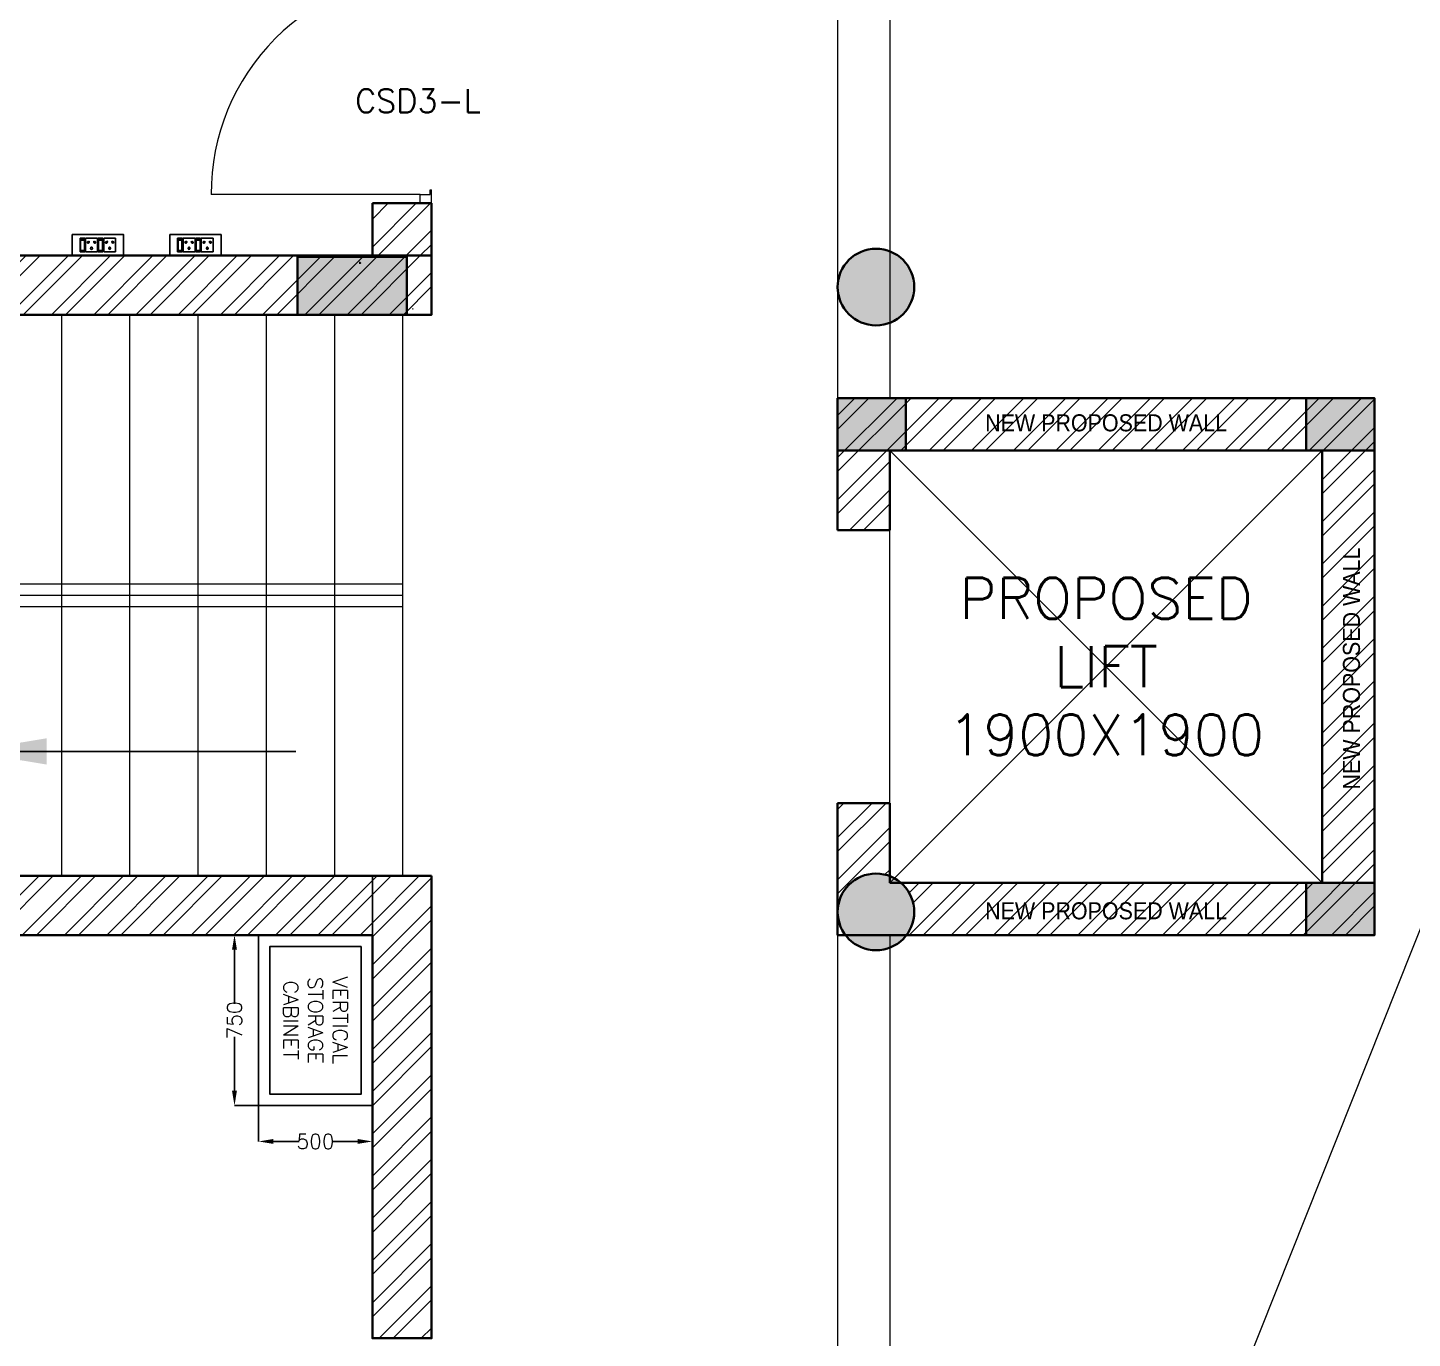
# Model space of a CAD drawing. Extents: x -52083 to 49512, y -145230 to 20224.
# Drawn here: x -43518 to -37431, y -7646 to -1885 of the extents above; entities that cross this region are included whole.
import ezdxf
from ezdxf.enums import TextEntityAlignment as Align

# ---------------------------------------------------------------- set-up
doc = ezdxf.new("R2010")
doc.units = 0
doc.header["$LTSCALE"] = 0.5
doc.header["$MEASUREMENT"] = 0
doc.header["$PDMODE"] = 32
for name, color, linetype, lineweight in [('1050x2100 Door', 6, 'Continuous', 5), ('COL', 1, 'Continuous', 35), ('Furniture', 30, 'Continuous', 13), ('Hatch-1', 8, 'Continuous', 5), ('New Wall', 5, 'Continuous', 35), ('Sa-Block Text', 7, 'Continuous', 18), ('SILL', 8, 'Continuous', 13), ('wall-1', 7, 'Continuous', 35)]:
    doc.layers.add(name, color=color, linetype=linetype, lineweight=lineweight)
for name, color, linetype in [('Asbuilt', 7, 'Continuous'), ('PDF_Text', 5, 'Continuous'), ('PDF_WALL', 1, 'Continuous'), ('SA-6MRP', 1, 'Continuous'), ('SA-6MUP', 223, 'Continuous')]:
    doc.layers.add(name, color=color, linetype=linetype)
doc.styles.add('RomanS', font='romans.shx')
doc.styles.get("Standard").update_dxf_attribs({"font": 'romans.shx'})
doc.dimstyles.new('Sa-dim', dxfattribs={"dimtxt": 65, "dimasz": 65, "dimexe": 0, "dimexo": 0, "dimtad": 0, "dimdec": 0, "dimdsep": 46, "dimtxsty": 'Standard', "dimcen": 0, "dimclrd": 256, "dimclre": 7, "dimclrt": 1, "dimadec": 0, "dimazin": 0, "dimtfac": 1, "dimtdec": 0, "dimtmove": 0, "dimatfit": 3, "dimfxl": 1, "dimlwd": -1, "dimarcsym": 0})
pattern_1 = [(45, (5394.74, 2e-13), (-92.80777, 92.80777), []), (45, (5456.61, 2e-13), (-92.80777, 92.80777), [])]

# ---------------------------------------------------------------- blocks, each defined once
blk = doc.blocks.new('1050x2100')
at = {"layer": '1050x2100 Door'}
for p, q in [((289971.9, 46661.9), (289971.9, 46711.8)), ((289971.9, 46711.8), (290030.3, 46711.8)), ((289971.9, 46661.9), (289971.9, 46711.8)), ((290010.2, 46661.9), (290010.2, 46705.1)), ((290010.2, 46705.1), (290030.3, 46705.1)), ((290030.3, 46705.1), (290030.3, 46711.8)), ((291021.9, 46711.8), (290963.5, 46711.8)), ((290963.5, 46705.1), (290963.5, 46711.8)), ((290983.6, 46705.1), (290963.5, 46705.1)), ((290983.6, 46661.9), (290983.6, 46705.1)), ((291021.9, 46661.9), (291021.9, 46711.8)), ((289971.9, 46661.9), (290010.2, 46661.9)), ((291021.9, 46661.9), (290983.6, 46661.9)), ((290983.6, 46661.9), (290983.6, 45743.9))]:
    blk.add_line(p, q, dxfattribs=at)
blk.add_arc((290976, 46702.9), 959, 179.47012, 270.45631, dxfattribs=at)
blk = doc.blocks.new('*U591')
at = {"color": 30}
for points in [[(-500, -750), (0, -750), (0, 0), (-500, 0)], [(-450, -700), (-50, -700), (-50, -50), (-450, -50)]]:
    blk.add_lwpolyline(points, close=True, dxfattribs=at)
blk = doc.blocks.new('*D595')
at = {"layer": 'Defpoints', "color": 0, "transparency": 16777216}
for p in [(-42502.5, -5873.3), (-42608.6, -6623.3), (-42502.5, -6623.3)]:
    blk.add_point(p, dxfattribs=at)
at = {"layer": 'SA-6MRP', "color": 7, "lineweight": -2, "transparency": 16777216}
for p, q in [((-42502.5, -5873.3), (-42608.6, -5873.3)), ((-42502.5, -6623.3), (-42608.6, -6623.3))]:
    blk.add_line(p, q, dxfattribs=at)
at = {"layer": 'SA-6MRP', "transparency": 16777216}
for p, q in [((-42608.6, -5938.3), (-42608.6, -6176.2)), ((-42608.6, -6558.3), (-42608.6, -6320.3))]:
    blk.add_line(p, q, dxfattribs=at)
for points in [[(-42619.5, -5938.3), (-42597.8, -5938.3), (-42608.6, -5873.3)], [(-42619.5, -6558.3), (-42597.8, -6558.3), (-42608.6, -6623.3)]]:
    blk.add_solid(points, dxfattribs=at)
at = {"layer": 'SA-6MRP', "color": 1, "transparency": 16777216, "insert": (-42608.6, -6248.3), "char_height": 65, "attachment_point": 5, "rotation": 90}
blk.add_mtext('750', dxfattribs=at)
blk = doc.blocks.new('*U130')
for p, q in [((-78.1, 29.8), (-78.1, -29.8)), ((-78.1, 29.8), (-78.1, -29.8)), ((-57.3, 29.8), (-78.1, 29.8)), ((-78.1, 29.8), (-57.3, 29.8)), ((-76.3, 23.3), (-76.3, -23.3)), ((-59.1, 23.3), (-76.3, 23.3)), ((-59.1, -23.3), (-59.1, 23.3)), ((-57.3, -29.8), (-57.3, 29.8)), ((-53.9, 29.8), (-1.7, 29.8)), ((-53.9, -29.8), (-53.9, 29.8)), ((-1.7, 29.8), (-1.7, -29.8)), ((1.7, 29.8), (1.7, -29.8)), ((1.7, 29.8), (1.7, -29.8)), ((22.5, 29.8), (1.7, 29.8)), ((1.7, 29.8), (22.5, 29.8)), ((3.5, 23.3), (3.5, -23.3)), ((20.7, 23.3), (3.5, 23.3)), ((20.7, -23.3), (20.7, 23.3)), ((22.5, -29.8), (22.5, 29.8)), ((25.9, -29.8), (25.9, 29.8)), ((25.9, 29.8), (78.1, 29.8)), ((78.1, 29.8), (78.1, -29.8)), ((-78.1, -29.8), (-57.3, -29.8)), ((-76.3, -21.2), (-59.1, -21.2)), ((-76.3, -23.3), (-59.1, -23.3)), ((-1.7, -29.8), (-53.9, -29.8)), ((1.7, -29.8), (22.5, -29.8)), ((3.5, -21.2), (20.7, -21.2)), ((3.5, -23.3), (20.7, -23.3)), ((78.1, -29.8), (25.9, -29.8))]:
    blk.add_line(p, q)
blk.add_lwpolyline([(-113, -46), (113, -46), (113, 46), (-113, 46)], close=True)
for centre, radius, start, end in [((-27.8, 14.7), 4.06, 307.15837, 232.84163), ((-27.8, 10.6), 2.59, 161.40312, 18.59688), ((52, 14.7), 4.06, 307.15837, 232.84163), ((52, 10.6), 2.59, 161.40312, 18.59688), ((-42.7, -11.6), 3.5, 5.26891, 272.51003), ((-39.9, -14), 2.82, 202.68381, 75.09514), ((-15.7, -14), 2.82, 104.90486, 337.31619), ((-12.9, -11.6), 3.5, 267.48997, 174.73109), ((37.1, -11.6), 3.5, 5.26891, 272.51003), ((39.9, -14), 2.82, 202.68381, 75.09514), ((64.1, -14), 2.82, 104.90486, 337.31619), ((66.9, -11.6), 3.5, 267.48997, 174.73109)]:
    blk.add_arc(centre, radius, start, end)
at = {"layer": 'Sa-Block Text', "flags": 1}
for tag, p in [('PROJECTNAME', (14.8, 619.1)), ('FLOOR', (14.8, 529.6)), ('LABNAME', (14.8, 420.1)), ('ITEMNO:', (14.8, 322.8))]:
    blk.add_attdef(tag, text='', height=65, dxfattribs=at).set_placement(p, align=Align.MIDDLE_CENTER)
at = {"layer": 'Sa-Block Text'}
blk.add_attdef('CATALOGUE', text='', height=65, dxfattribs=at).set_placement((14.8, 173.9), align=Align.MIDDLE_CENTER)
blk = doc.blocks.new('*U131')
at = {"ltscale": 300}
for p, q in [((-78.1, 29.8), (-78.1, -29.8)), ((-78.1, 29.8), (-78.1, -29.8)), ((-57.3, 29.8), (-78.1, 29.8)), ((-78.1, 29.8), (-57.3, 29.8)), ((-76.3, 23.3), (-76.3, -23.3)), ((-59.1, 23.3), (-76.3, 23.3)), ((-59.1, -23.3), (-59.1, 23.3)), ((-57.3, -29.8), (-57.3, 29.8)), ((-53.9, 29.8), (-1.7, 29.8)), ((-53.9, -29.8), (-53.9, 29.8)), ((-1.7, 29.8), (-1.7, -29.8)), ((1.7, 29.8), (1.7, -29.8)), ((1.7, 29.8), (1.7, -29.8)), ((22.5, 29.8), (1.7, 29.8)), ((1.7, 29.8), (22.5, 29.8)), ((3.5, 23.3), (3.5, -23.3)), ((20.7, 23.3), (3.5, 23.3)), ((20.7, -23.3), (20.7, 23.3)), ((22.5, -29.8), (22.5, 29.8)), ((25.9, -29.8), (25.9, 29.8)), ((25.9, 29.8), (78.1, 29.8)), ((78.1, 29.8), (78.1, -29.8)), ((-78.1, -29.8), (-57.3, -29.8)), ((-76.3, -21.2), (-59.1, -21.2)), ((-76.3, -23.3), (-59.1, -23.3)), ((-1.7, -29.8), (-53.9, -29.8)), ((1.7, -29.8), (22.5, -29.8)), ((3.5, -21.2), (20.7, -21.2)), ((3.5, -23.3), (20.7, -23.3)), ((78.1, -29.8), (25.9, -29.8))]:
    blk.add_line(p, q, dxfattribs=at)
blk.add_lwpolyline([(-113, -46), (113, -46), (113, 46), (-113, 46)], close=True, dxfattribs=at)
for centre, radius, start, end in [((-27.8, 14.7), 4.06, 307.15837, 232.84163), ((-27.8, 10.6), 2.59, 161.40312, 18.59688), ((52, 14.7), 4.06, 307.15837, 232.84163), ((52, 10.6), 2.59, 161.40312, 18.59688), ((-42.7, -11.6), 3.5, 5.26891, 272.51003), ((-39.9, -14), 2.82, 202.68381, 75.09514), ((-15.7, -14), 2.82, 104.90486, 337.31619), ((-12.9, -11.6), 3.5, 267.48997, 174.73109), ((37.1, -11.6), 3.5, 5.26891, 272.51003), ((39.9, -14), 2.82, 202.68381, 75.09514), ((64.1, -14), 2.82, 104.90486, 337.31619), ((66.9, -11.6), 3.5, 267.48997, 174.73109)]:
    blk.add_arc(centre, radius, start, end, dxfattribs=at)
at = {"layer": 'Sa-Block Text', "flags": 1}
for tag, p in [('PROJECTNAME', (102.4, 776)), ('FLOOR', (102.4, 686.5)), ('LABNAME', (102.4, 577)), ('ITEMNO:', (102.4, 479.7))]:
    blk.add_attdef(tag, text='', height=65, dxfattribs=at).set_placement(p, align=Align.MIDDLE_CENTER)
at = {"layer": 'Sa-Block Text'}
blk.add_attdef('CATALOGUE', text='', height=65, dxfattribs=at).set_placement((102.4, 360.5), align=Align.MIDDLE_CENTER)
blk = doc.blocks.new('*D757')
at = {"color": 7, "lineweight": -2, "transparency": 16777216}
for p, q in [((-42502.5, -6623.3), (-42502.5, -6780.8)), ((-42002.5, -6623.3), (-42002.5, -6780.8))]:
    blk.add_line(p, q, dxfattribs=at)
at = {"transparency": 16777216}
for p, q in [((-42437.5, -6780.8), (-42324.8, -6780.8)), ((-42067.5, -6780.8), (-42180.2, -6780.8))]:
    blk.add_line(p, q, dxfattribs=at)
for points in [[(-42437.5, -6770), (-42437.5, -6791.7), (-42502.5, -6780.8)], [(-42067.5, -6770), (-42067.5, -6791.7), (-42002.5, -6780.8)]]:
    blk.add_solid(points, dxfattribs=at)
at = {"layer": 'Defpoints', "color": 0, "transparency": 16777216}
for p in [(-42502.5, -6623.3), (-42002.5, -6623.3), (-42502.5, -6780.8)]:
    blk.add_point(p, dxfattribs=at)
at = {"color": 1, "transparency": 16777216, "insert": (-42252.5, -6780.8), "char_height": 65, "attachment_point": 5}
blk.add_mtext('500', dxfattribs=at)
blk = doc.blocks.new('COL-230X300')
blk.add_hatch(color=256).paths.add_polyline_path([(-300, 0), (0, 0), (0, 230), (-300, 230)])
blk.add_lwpolyline([(-300, 0), (0, 0), (0, 230), (-300, 230)], close=True)

msp = doc.modelspace()

# ---------------------------------------------------------------- hatches: boundary and pattern name
at = {"layer": 'COL'}
h = msp.add_hatch(color=256, dxfattribs=at)
h.dxf.hatch_style = 1
edge = h.paths.add_edge_path()
edge.add_arc((-39789, -3024.8), 168.5, 0, 360)
h = msp.add_hatch(color=256, dxfattribs=at)
h.dxf.hatch_style = 1
h.paths.add_polyline_path([(-41851.5, -2891.3), (-42331.5, -2891.3), (-42331.5, -3146.3), (-41851.5, -3146.3)])
at = {"layer": 'Hatch-1'}
h = msp.add_hatch(dxfattribs=at)
h.set_pattern_fill('ANSI32,_O', color=256, scale=350)
h.set_pattern_definition(pattern_1)
h.paths.add_polyline_path([(-42002.5, -2656.3), (-41742.5, -2656.3), (-41742.5, -2886.3), (-42002.5, -2886.3)])
h = msp.add_hatch(dxfattribs=at)
h.set_pattern_fill('ANSI32,_O', color=256, scale=350)
h.set_pattern_definition(pattern_1)
h.paths.add_polyline_path([(-46406.6, -3146.3), (-41742.5, -3146.3), (-41742.5, -2886.3), (-46406.6, -2886.3)])
h = msp.add_hatch(dxfattribs=at)
h.set_pattern_fill('ANSI32,_O', color=256, scale=350)
h.set_pattern_definition(pattern_1)
h.paths.add_polyline_path([(-37597.5, -3513.3), (-39957.5, -3513.3), (-39957.5, -4093.3), (-39727.5, -4093.3), (-39727.5, -3743.3), (-37827.5, -3743.3), (-37827.5, -5643.3), (-39680, -5643.3, -0.220299), (-39620.5, -5771.8, -0.16304), (-39654.5, -5873.3), (-37597.5, -5873.3)])
h = msp.add_hatch(dxfattribs=at)
h.set_pattern_fill('ANSI32,_O', color=256, scale=350)
h.set_pattern_definition(pattern_1)
h.paths.add_polyline_path([(-39727.5, -5293.3), (-39957.5, -5293.3), (-39957.5, -5771.8, -0.528393), (-39727.5, -5614.9)])
h = msp.add_hatch(dxfattribs=at)
h.set_pattern_fill('ANSI32,_O', color=256, scale=350)
h.set_pattern_definition(pattern_1)
h.paths.add_polyline_path([(-42002.5, -5873.3), (-46706.6, -5873.3), (-46706.6, -5613.3), (-42002.5, -5613.3)])
h = msp.add_hatch(dxfattribs=at)
h.set_pattern_fill('ANSI32,_O', color=256, scale=350)
h.set_pattern_definition(pattern_1)
h.paths.add_polyline_path([(-42002.5, -5613.4), (-41742.5, -5613.4), (-41742.5, -7646.3), (-42002.5, -7646.3)])

# ---------------------------------------------------------------- linework, layer by layer
msp.add_line((-42002.5, -7646.3, 2637.8), (-41742.5, -7646.3, 2637.8))
at = {"color": 254, "lineweight": 0, "true_color": 0xdbdbdb, "elevation": 2637.8}
msp.add_lwpolyline([(-41822.9, -3120.1), (-41826.8, -3120.1)], close=True, dxfattribs=at)
at = {"layer": 'Asbuilt'}
for p, q in [((-46531.5, -2886.3, 2637.8), (-41851.5, -2886.3, 2637.8)), ((-46791.5, -3146.3, 2637.8), (-41851.5, -3146.3, 2637.8)), ((-42002.5, -5873.3, 2637.8), (-46706.6, -5873.3, 2637.8)), ((-42002.5, -5873.3, 2637.8), (-42002.5, -7646.3, 2637.8))]:
    msp.add_line(p, q, dxfattribs=at)
at = {"layer": 'COL', "elevation": 2637.8}
for points in [[(-41851.5, -3146.3), (-41851.5, -2891.3), (-42331.5, -2891.3), (-42331.5, -3146.3)], [(-42060, -2918.5), (-42056.1, -2918.5)]]:
    msp.add_lwpolyline(points, close=True, dxfattribs=at)
at = {"layer": 'COL'}
for centre in [(-39789, -3024.8, 2637.8), (-39789, -5771.8, 2637.8)]:
    msp.add_circle(centre, 168.5, dxfattribs=at)
for points in [[(-39911.3, -5887.6, 2637.8), (-39917.2, -5663.6, 2637.8), (-39911.3, -5655.9, 2637.8)], [(-39889.4, -5906.2, 2637.8), (-39911.3, -5655.9, 2637.8), (-39889.4, -5637.3, 2637.8)], [(-39911.3, -5887.6, 2637.8), (-39911.3, -5655.9, 2637.8), (-39889.4, -5906.2, 2637.8)], [(-39883.6, -5911.2, 2637.8), (-39889.4, -5637.3, 2637.8), (-39883.6, -5632.3, 2637.8)], [(-39889.4, -5906.2, 2637.8), (-39889.4, -5637.3, 2637.8), (-39883.6, -5911.2, 2637.8)], [(-39857.3, -5925.2, 2637.8), (-39883.6, -5632.3, 2637.8), (-39857.3, -5618.4, 2637.8)], [(-39883.6, -5911.2, 2637.8), (-39883.6, -5632.3, 2637.8), (-39857.3, -5925.2, 2637.8)], [(-39851.4, -5928.3, 2637.8), (-39857.3, -5618.4, 2637.8), (-39851.4, -5615.2, 2637.8)], [(-39857.3, -5925.2, 2637.8), (-39857.3, -5618.4, 2637.8), (-39851.4, -5928.3, 2637.8)], [(-39822.1, -5936.4, 2637.8), (-39851.4, -5615.2, 2637.8), (-39822.1, -5607.1, 2637.8)], [(-39851.4, -5928.3, 2637.8), (-39851.4, -5615.2, 2637.8), (-39822.1, -5936.4, 2637.8)], [(-39816.3, -5938.1, 2637.8), (-39822.1, -5607.1, 2637.8), (-39816.3, -5605.5, 2637.8)], [(-39822.1, -5936.4, 2637.8), (-39822.1, -5607.1, 2637.8), (-39816.3, -5938.1, 2637.8)], [(-39785.8, -5939.7, 2637.8), (-39816.3, -5605.5, 2637.8), (-39785.8, -5603.8, 2637.8)], [(-39816.3, -5938.1, 2637.8), (-39816.3, -5605.5, 2637.8), (-39785.8, -5939.7, 2637.8)], [(-39779.9, -5940, 2637.8), (-39785.8, -5603.8, 2637.8), (-39779.9, -5603.5, 2637.8)], [(-39785.8, -5939.7, 2637.8), (-39785.8, -5603.8, 2637.8), (-39779.9, -5940, 2637.8)], [(-39779.9, -5940, 2637.8), (-39779.9, -5603.5, 2637.8), (-39749.8, -5935.1, 2637.8)], [(-39749.8, -5935.1, 2637.8), (-39779.9, -5603.5, 2637.8), (-39749.8, -5608.4, 2637.8)], [(-39749.8, -5935.1, 2637.8), (-39749.8, -5608.4, 2637.8), (-39743.9, -5934.1, 2637.8)], [(-39743.9, -5934.1, 2637.8), (-39749.8, -5608.4, 2637.8), (-39743.9, -5609.4, 2637.8)], [(-39743.9, -5934.1, 2637.8), (-39743.9, -5609.4, 2637.8), (-39716, -5923, 2637.8)], [(-39716, -5923, 2637.8), (-39743.9, -5609.4, 2637.8), (-39716, -5620.6, 2637.8)], [(-39716, -5923, 2637.8), (-39716, -5620.6, 2637.8), (-39710.1, -5920.6, 2637.8)], [(-39710.1, -5920.6, 2637.8), (-39716, -5620.6, 2637.8), (-39710.1, -5622.9, 2637.8)], [(-39710.1, -5920.6, 2637.8), (-39710.1, -5622.9, 2637.8), (-39685.8, -5904.2, 2637.8)], [(-39685.8, -5904.2, 2637.8), (-39710.1, -5622.9, 2637.8), (-39685.8, -5639.4, 2637.8)], [(-39685.8, -5904.2, 2637.8), (-39685.8, -5639.4, 2637.8), (-39679.9, -5900.2, 2637.8)], [(-39679.9, -5900.2, 2637.8), (-39685.8, -5639.4, 2637.8), (-39679.9, -5643.3, 2637.8)], [(-39679.9, -5900.2, 2637.8), (-39679.9, -5643.3, 2637.8), (-39660.7, -5879.9, 2637.8)], [(-39660.7, -5879.9, 2637.8), (-39679.9, -5643.3, 2637.8), (-39660.7, -5663.6, 2637.8)], [(-39948.7, -5825.6, 2637.8), (-39954.6, -5744.7, 2637.8), (-39948.7, -5718, 2637.8)], [(-39939.3, -5845.9, 2637.8), (-39948.7, -5718, 2637.8), (-39939.3, -5697.6, 2637.8)], [(-39948.7, -5825.6, 2637.8), (-39948.7, -5718, 2637.8), (-39939.3, -5845.9, 2637.8)], [(-39933.4, -5858.6, 2637.8), (-39939.3, -5697.6, 2637.8), (-39933.4, -5684.9, 2637.8)], [(-39939.3, -5845.9, 2637.8), (-39939.3, -5697.6, 2637.8), (-39933.4, -5858.6, 2637.8)], [(-39917.2, -5879.9, 2637.8), (-39933.4, -5684.9, 2637.8), (-39917.2, -5663.6, 2637.8)], [(-39933.4, -5858.6, 2637.8), (-39933.4, -5684.9, 2637.8), (-39917.2, -5879.9, 2637.8)], [(-39917.2, -5879.9, 2637.8), (-39917.2, -5663.6, 2637.8), (-39911.3, -5887.6, 2637.8)], [(-39660.7, -5879.9, 2637.8), (-39660.7, -5663.6, 2637.8), (-39654.9, -5873.7, 2637.8)], [(-39654.9, -5873.7, 2637.8), (-39660.7, -5663.6, 2637.8), (-39654.9, -5669.8, 2637.8)], [(-39654.9, -5873.7, 2637.8), (-39654.9, -5669.8, 2637.8), (-39642, -5852.3, 2637.8)], [(-39642, -5852.3, 2637.8), (-39654.9, -5669.8, 2637.8), (-39642, -5691.3, 2637.8)], [(-39642, -5852.3, 2637.8), (-39642, -5691.3, 2637.8), (-39636.1, -5842.5, 2637.8)], [(-39636.1, -5842.5, 2637.8), (-39642, -5691.3, 2637.8), (-39636.1, -5701, 2637.8)], [(-39636.1, -5842.5, 2637.8), (-39636.1, -5701, 2637.8), (-39630.3, -5825.4, 2637.8)], [(-39630.3, -5825.4, 2637.8), (-39636.1, -5701, 2637.8), (-39630.3, -5718.1, 2637.8)], [(-39630.3, -5825.4, 2637.8), (-39630.3, -5718.1, 2637.8), (-39626.4, -5813.7, 2637.8)], [(-39626.4, -5813.7, 2637.8), (-39630.3, -5718.1, 2637.8), (-39626.4, -5729.8, 2637.8)], [(-39954.6, -5798.9, 2637.8), (-39956.5, -5753.6, 2637.8), (-39954.6, -5744.7, 2637.8)], [(-39956.5, -5790, 2637.8), (-39956.5, -5753.6, 2637.8), (-39954.6, -5798.9, 2637.8)], [(-39954.6, -5798.9, 2637.8), (-39954.6, -5744.7, 2637.8), (-39948.7, -5825.6, 2637.8)], [(-39626.4, -5813.7, 2637.8), (-39626.4, -5729.8, 2637.8), (-39624.4, -5808, 2637.8)], [(-39624.4, -5808, 2637.8), (-39626.4, -5729.8, 2637.8), (-39624.4, -5735.5, 2637.8)], [(-39624.4, -5808, 2637.8), (-39624.4, -5735.5, 2637.8), (-39620.5, -5771.8, 2637.8)]]:
    msp.add_solid(points, dxfattribs=at)
at = {"layer": 'Furniture'}
for p, q in [((-39957.5, 6684.7, 2637.8), (-39957.5, -3513.3, 2637.8)), ((-39956.6, -3513.3, 2637.8), (-39955.5, 6684.7, 2637.8)), ((-39957.5, -11895.3, 2637.8), (-39956.8, -5873.3, 2637.8)), ((-39957.5, -5873.3, 2637.8), (-39957.5, -11895.3, 2637.8))]:
    msp.add_line(p, q, dxfattribs=at)
at = {"layer": 'Hatch-1'}
for p, q in [((-39727.5, -5643.3, 2637.8), (-37827.5, -3743.3, 2637.8)), ((-39727.5, -5643.3, 2637.8), (-37827.5, -3743.3, 2637.8)), ((-37827.5, -5643.3, 2637.8), (-39727.5, -3743.3, 2637.8)), ((-39727.5, -5293.3, 2637.8), (-39727.5, -4093.3, 2637.8))]:
    msp.add_line(p, q, dxfattribs=at)
at = {"layer": 'Hatch-1', "elevation": 2637.8}
for points in [[(-42002.5, -2656.3), (-41742.5, -2656.3), (-41742.5, -2886.3), (-42002.5, -2886.3)], [(-46406.6, -3146.3), (-41742.5, -3146.3), (-41742.5, -2886.3), (-46406.6, -2886.3)], [(-42002.5, -5873.3), (-46706.6, -5873.3), (-46706.6, -5613.3), (-42002.5, -5613.3)], [(-42002.5, -5613.4), (-41742.5, -5613.4), (-41742.5, -7646.3), (-42002.5, -7646.3)]]:
    msp.add_lwpolyline(points, close=True, dxfattribs=at)
at = {"layer": 'New Wall'}
for p, q in [((-39957.5, -3513.3, 2637.8), (-37597.5, -3513.3, 2637.8)), ((-39957.5, -4093.3, 2637.8), (-39957.5, -3513.3, 2637.8)), ((-37597.5, -3513.3, 2637.8), (-37597.5, -5873.3, 2637.8)), ((-39727.5, -4093.3, 2637.8), (-39727.5, -3743.3, 2637.8)), ((-39727.5, -3743.3, 2637.8), (-37827.5, -3743.3, 2637.8)), ((-37827.5, -3743.3, 2637.8), (-37827.5, -5643.3, 2637.8)), ((-39727.5, -4093.3, 2637.8), (-39957.6, -4093.3, 2637.8)), ((-39727.5, -5293.3, 2637.8), (-39957.8, -5293.3, 2637.8)), ((-39957.5, -5873.3, 2637.8), (-39957.5, -5293.3, 2637.8)), ((-39727.5, -5643.3, 2637.8), (-39727.5, -5293.3, 2637.8)), ((-37827.5, -5643.3, 2637.8), (-39727.5, -5643.3, 2637.8)), ((-37597.5, -5873.3, 2637.8), (-39957.5, -5873.3, 2637.8))]:
    msp.add_line(p, q, dxfattribs=at)
at = {"layer": 'PDF_WALL', "color": 3, "lineweight": 0}
for p, q in [((-39727.5, 6454.7, 2637.8), (-39727.5, -3513.3, 2637.8)), ((-39727.5, -5873.3, 2637.8), (-39727.5, -11665.3, 2637.8))]:
    msp.add_line(p, q, dxfattribs=at)
at = {"layer": 'SILL'}
for p, q in [((-32507.5, 6454.7, 2637.8), (-39710.1, -11665.3, 2637.8)), ((-43369.5, -3146.3, 2637.8), (-43369.5, -5613.3, 2637.8)), ((-43069.5, -3146.3, 2637.8), (-43069.5, -5613.3, 2637.8)), ((-42769.5, -3146.3, 2637.8), (-42769.5, -5613.3, 2637.8)), ((-42469.5, -3146.3, 2637.8), (-42469.5, -5613.3, 2637.8)), ((-42169.5, -3146.3, 2637.8), (-42169.5, -5613.3, 2637.8)), ((-41869.5, -3146.3, 2637.8), (-41869.5, -5613.3, 2637.8))]:
    msp.add_line(p, q, dxfattribs=at)
at = {"layer": 'SILL', "color": 30}
for p, q in [((-45169.5, -4329.8, 2637.8), (-41869.5, -4329.8, 2637.8)), ((-45169.5, -4379.8, 2637.8), (-41869.5, -4379.8, 2637.8)), ((-45169.5, -4429.8, 2637.8), (-41869.5, -4429.8, 2637.8))]:
    msp.add_line(p, q, dxfattribs=at)
at = {"layer": 'wall-1'}
for p, q in [((-42002.5, -2656.3, 2637.8), (-42002.5, -2886.3, 2637.8)), ((-41742.5, -2656.3, 2637.8), (-42002.5, -2656.3, 2637.8)), ((-41742.5, -2656.3, 2637.8), (-41742.5, -2886.3, 2637.8)), ((-39377.5, -5873.3, 2637.8), (-39957.5, -5873.3, 2637.8))]:
    msp.add_line(p, q, dxfattribs=at)
at = {"layer": 'wall-1', "elevation": 2637.8}
msp.add_lwpolyline([(-46531.5, -2886.3), (-41742.5, -2886.3), (-41742.5, -3146.3), (-46531.5, -3146.3)], close=True, dxfattribs=at)
at = {"layer": 'wall-1', "color": 7, "elevation": 2637.8}
for points in [[(-42002.5, -5873.4), (-46706.6, -5873.3), (-46706.6, -5613.3), (-41742.5, -5613.4)], [(-41742.5, -5613.4), (-41742.5, -7646.3), (-42002.5, -7646.3), (-42002.5, -5873.3)]]:
    msp.add_lwpolyline(points, dxfattribs=at)

# ---------------------------------------------------------------- block references
at = {"rotation": 180}
msp.add_blockref('*U591', (-42502.5, -6623.3, 2637.8), dxfattribs=at)
at = {"layer": '1050x2100 Door', "rotation": 270}
msp.add_blockref('1050x2100', (-88454.3, 288365.6, 2637.8), dxfattribs=at)
at = {"layer": 'COL'}
for p in [(-39657.5, -3743.3, 2637.8), (-37597.5, -3743.3, 2637.8), (-37597.5, -5873.3, 2637.8)]:
    msp.add_blockref('COL-230X300', p, dxfattribs=at)
at = {"layer": 'SA-6MRP', "color": 7, "xscale": -1, "rotation": 180}
msp.add_blockref('*U131', (-43209.4, -2840.3, 2637.8), dxfattribs=at)
at = {"layer": 'SA-6MUP', "color": 7, "xscale": -1, "rotation": 180}
msp.add_blockref('*U130', (-42780.4, -2840.3, 2637.8), dxfattribs=at)

# ---------------------------------------------------------------- texts
at = {"insert": (-42252.5, -6248.3, 2637.8), "char_height": 65, "width": 783.9, "attachment_point": 5, "rotation": 270}
msp.add_mtext('VERTICAL STORAGE CABINET', dxfattribs=at)
at = {"layer": '1050x2100 Door', "color": 0, "style": 'RomanS'}
msp.add_text('CSD3-L', height=103.23, dxfattribs=at).set_placement((-42078.7, -2257.7, 2637.8))
at = {"layer": 'PDF_Text', "attachment_point": 5, "style": 'RomanS'}
for s, insert, char_height, width in [('{\\fArial|b0|i0|c0|p34;\\W0.9;NEW PROPOSED WALL}', (-38777.5, -3622.2, 2637.8), 75, 1061.043), ('PROPOSED LIFT \\P{\\C0;1900X1900}', (-38777.5, -4693.3, 2637.8), 180, 1518.943), ('{\\fArial|b0|i0|c0|p34;\\W0.9;NEW PROPOSED WALL}', (-38777.5, -5767.4, 2637.8), 75, 1061.043)]:
    msp.add_mtext(s, dxfattribs=dict(at, insert=insert, char_height=char_height, width=width))
at = {"layer": 'PDF_Text', "insert": (-37698.5, -4701.9, 2637.8), "char_height": 75, "width": 1061.043, "attachment_point": 5, "rotation": 90, "style": 'RomanS'}
msp.add_mtext('{\\fArial|b0|i0|c0|p34;\\W0.9;NEW PROPOSED WALL}', dxfattribs=at)

# ---------------------------------------------------------------- dimensions: what is measured, and where the dimension line sits
at = {"color": 4}
dim = msp.add_aligned_dim(p1=(-42002.5, -6623.3, 2637.8), p2=(-42502.5, -6623.3, 2637.8), distance=157.6, dimstyle='Sa-dim', dxfattribs=at)
dim.commit()
dim.dimension.update_dxf_attribs({"geometry": '*D757', "text_midpoint": (-42252.5, -6780.8, 2637.8)})
at = {"layer": 'SA-6MRP'}
dim = msp.add_linear_dim(base=(-42608.6, -6623.3, 2637.8), p1=(-42502.5, -5873.3, 2637.8), p2=(-42502.5, -6623.3, 2637.8), angle=270, dimstyle='Sa-dim', dxfattribs=at)
dim.commit()
dim.dimension.update_dxf_attribs({"geometry": '*D595', "text_midpoint": (-42608.6, -6248.3, 2637.8)})

# ---------------------------------------------------------------- leaders
at = {"layer": 'Asbuilt', "color": 1}
msp.add_leader([(-43784.8, -5066.2, 2637.8), (-42338.6, -5066.2, 2637.8)], dimstyle='Sa-dim', override={"dimasz": 350, "dimgap": 0.09, "dimtad": 0, "dimclrd": 1}, dxfattribs=at)

doc.saveas('drawing.dxf')
